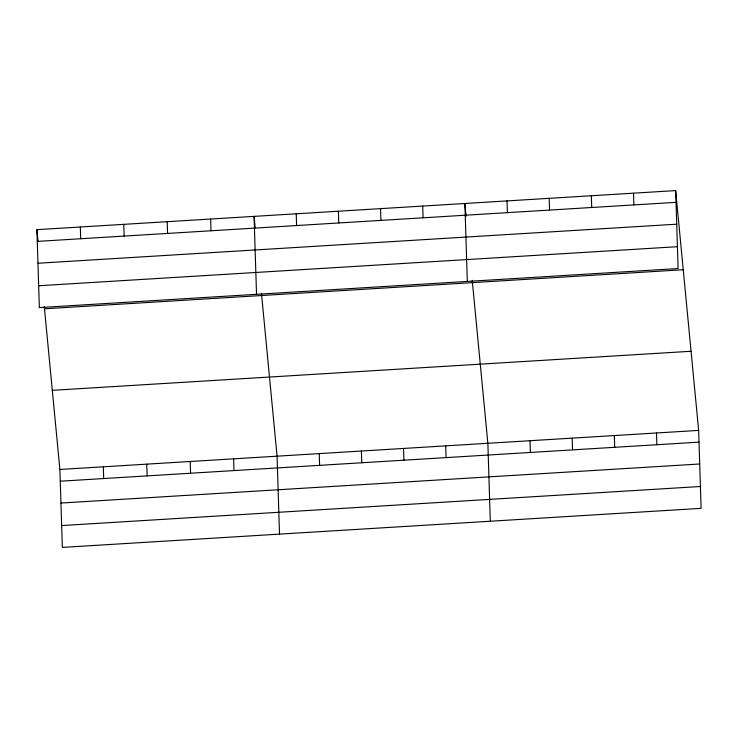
<?xml version="1.0" encoding="UTF-8"?>
<svg xmlns="http://www.w3.org/2000/svg" width="738" height="738" viewBox="0 0 738 738"><rect width="100%" height="100%" fill="white"/><g stroke="black" fill="none" stroke-linecap="round" stroke-linejoin="round"><path stroke-width="1.11" d="M675.657 190.598L678.111 268.54L39.354 307.598L36.9 229.656L675.657 190.598L698.646 430.402L701.1 508.344L62.343 547.402L59.889 469.46L44.271 306.501M37.269 241.4L676.026 202.341M37.952 263.245L676.718 224.186M38.662 285.754L677.419 246.695M44.483 308.798L683.25 269.739M52.306 390.328L691.063 351.27M59.889 469.46L698.646 430.402M60.258 481.204L699.015 442.145M60.95 503.048L699.707 463.99M61.651 525.557L700.417 486.499M466.075 216.105L464.866 203.494L467.32 281.427M472.237 280.329L487.864 443.289L490.309 521.231M255.182 227.848L254.075 216.382L256.529 294.314M261.446 293.217L277.073 456.176L279.517 534.118M36.9 229.656L37.998 241.132M656.497 432.975L656.866 444.719M633.499 193.181L633.868 204.924M614.339 435.558L614.708 447.302M591.341 195.754L591.71 207.498M572.181 438.132L572.55 449.876M549.183 198.338L549.552 210.072M530.022 440.715L530.391 452.449M507.024 200.911L507.393 212.655M445.706 445.872L446.075 457.606M422.708 206.068L423.077 217.811M403.548 448.446L403.917 460.189M380.55 208.651L380.919 220.385M361.389 451.029L361.758 462.763M338.391 211.225L338.76 222.968M319.231 453.602L319.6 465.346M296.233 213.799L296.602 225.542M233.632 458.833L234.001 470.576M210.644 219.038L211.013 230.773M190.201 461.49L190.57 473.233M167.203 221.695L167.572 233.429M146.761 464.147L147.13 475.89M123.772 224.352L124.141 236.086M103.329 466.803L103.698 478.547M80.331 227.009L80.7 238.743"/></g></svg>
